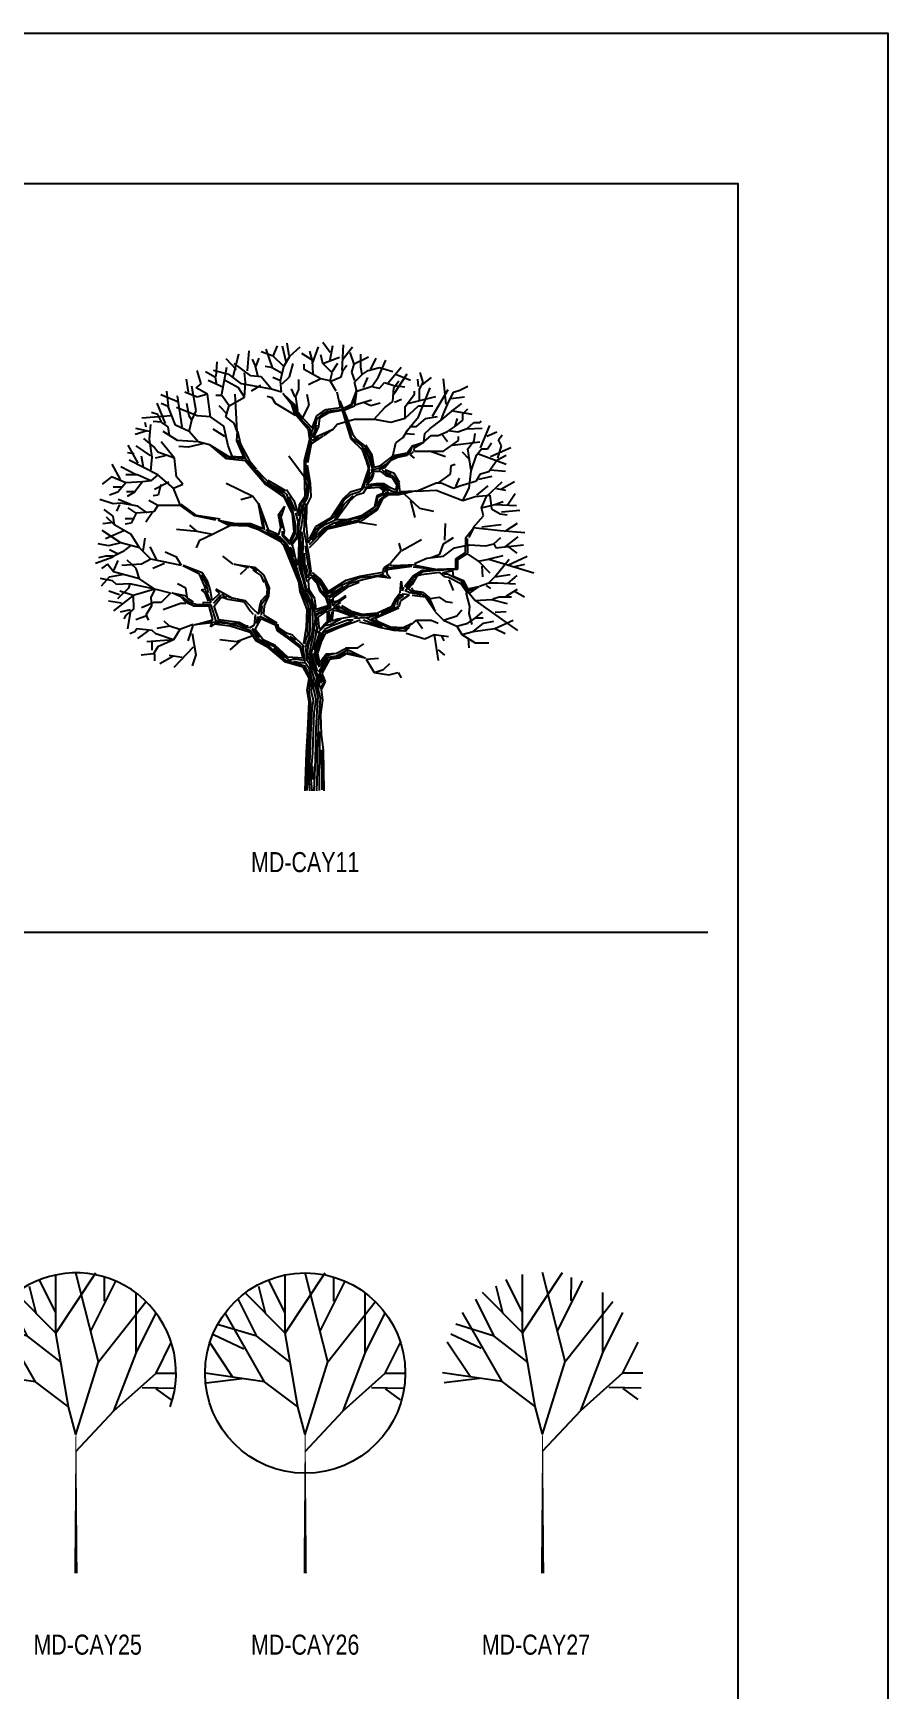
# Model space of a CAD drawing. Header units: millimetres. Extents: x 21129 to 2803301, y -510327 to 166837.
# Drawn here: x 381818 to 398892, y -130830 to -97763 of the extents above; entities that cross this region are included whole.
import ezdxf
from ezdxf.enums import TextEntityAlignment as Align

# ---------------------------------------------------------------- set-up
doc = ezdxf.new("R2010")
doc.units = ezdxf.units.MM
doc.layers.add('....01_TNT_A_DRAWING', color=7, linetype='Continuous')
doc.layers.add('....20_TNT_N_TEXT', color=9, linetype='Continuous')
doc.layers.add('....13_TNT_F_TREE', color=76, linetype='Continuous', transparency=0.5)
doc.styles.add('.TNT_A_TXT_3_NOTE', font='uromans.shx', dxfattribs={"width": 0.8})

# ---------------------------------------------------------------- blocks, each defined once
blk = doc.blocks.new('md-cay11')
for p, q in [((-160, 4347), (-181, 4468)), ((250, 4375), (177, 4477)), ((-687, 4202), (-789, 4312)), ((-718, 4132), (-661, 4361)), ((-577, 4192), (-559, 4394)), ((-498, 4251), (-527, 4308)), ((-496, 4225), (-460, 4318)), ((-319, 4339), (-440, 4382)), ((-324, 4215), (-388, 4410)), ((-319, 4339), (-276, 4444)), ((-214, 4236), (-319, 4339)), ((-190, 4284), (-228, 4440)), ((-214, 4236), (-152, 4339)), ((-152, 4339), (-49, 4432)), ((67, 4302), (-35, 4367)), ((74, 4293), (45, 4389)), ((76, 4275), (133, 4432)), ((177, 4267), (156, 4351)), ((177, 4267), (342, 4329)), ((248, 4304), (276, 4447)), ((369, 4196), (384, 4454)), ((379, 4312), (472, 4431)), ((489, 4258), (451, 4375)), ((484, 4261), (634, 4332)), ((556, 4227), (556, 4360)), ((655, 4210), (710, 4320)), ((-1039, 4062), (-1079, 4196)), ((-897, 4125), (-997, 4182)), ((-760, 4155), (-915, 4196)), ((-889, 4137), (-880, 4284)), ((-832, 3960), (-782, 4229)), ((-636, 4062), (-760, 4155)), ((-543, 4143), (-710, 4267)), ((-595, 4081), (-605, 4174)), ((-440, 4134), (-543, 4143)), ((-469, 4134), (-498, 4251)), ((-338, 4010), (-440, 4134)), ((-338, 4227), (-400, 4236)), ((-229, 4165), (-338, 4227)), ((-245, 4093), (-214, 4236)), ((-229, 4062), (-157, 4134)), ((-157, 4134), (-121, 4265)), ((-9, 4205), (-9, 4258)), ((156, 4112), (-9, 4205)), ((81, 4162), (74, 4293)), ((268, 4174), (177, 4267)), ((249, 4093), (268, 4174)), ((255, 4091), (358, 4134)), ((269, 4182), (326, 4268)), ((358, 4134), (379, 4200)), ((379, 4200), (415, 4251)), ((467, 4179), (489, 4258)), ((496, 4098), (467, 4179)), ((494, 4081), (568, 4155)), ((568, 4155), (556, 4227)), ((568, 4155), (630, 4196)), ((630, 4196), (742, 4227)), ((670, 4041), (732, 4134)), ((732, 4134), (804, 4298)), ((742, 4227), (875, 4186)), ((829, 4072), (959, 4229)), ((887, 3960), (1018, 4162)), ((894, 4164), (1051, 4100)), ((1177, 4075), (1149, 4175)), ((-1361, 3817), (-1383, 3989)), ((-1079, 3929), (-1203, 3979)), ((-1166, 3980), (-1184, 4109)), ((-1089, 3795), (-1132, 4041)), ((-1089, 4022), (-1039, 4062)), ((-977, 3960), (-1089, 4022)), ((-817, 4026), (-970, 4098)), ((-882, 4053), (-897, 4125)), ((-667, 4022), (-812, 4103)), ((-605, 3929), (-667, 4022)), ((-338, 4010), (-636, 4062)), ((-605, 3929), (-595, 4081)), ((-446, 4046), (-539, 3989)), ((-235, 3979), (-338, 4010)), ((-253, 4096), (-324, 4125)), ((-235, 3979), (-245, 4093)), ((-100, 3931), (-136, 4012)), ((-93, 3938), (-64, 4005)), ((-64, 4005), (-64, 4105)), ((156, 4112), (32, 4053)), ((249, 4093), (156, 4112)), ((311, 3991), (249, 4093)), ((352, 3827), (320, 3981)), ((461, 3859), (512, 3994)), ((512, 3994), (493, 3840)), ((516, 3991), (494, 4081)), ((516, 3991), (670, 4041)), ((584, 4025), (627, 4125)), ((677, 4034), (741, 4019)), ((741, 4019), (792, 4076)), ((792, 4076), (887, 4048)), ((875, 3886), (885, 4022)), ((885, 4022), (937, 4093)), ((887, 4048), (997, 4034)), ((1092, 3960), (1092, 3991)), ((1133, 4035), (1124, 4109)), ((1133, 3733), (1247, 4022)), ((1142, 4010), (1177, 4075)), ((1142, 3903), (1142, 4010)), ((1169, 4054), (1261, 4127)), ((1271, 3741), (1428, 4008)), ((1409, 3859), (1380, 4112)), ((1421, 3857), (1483, 3979)), ((1483, 3979), (1545, 4000)), ((1545, 4000), (1626, 4041)), ((-1396, 3668), (-1478, 3870)), ((-1266, 3880), (-1441, 3953)), ((-1368, 3836), (-1439, 3867)), ((-1296, 3650), (-1368, 3836)), ((-1079, 3743), (-1284, 3826)), ((-1230, 3633), (-1275, 3945)), ((-1160, 3743), (-1182, 3867)), ((-977, 3960), (-1079, 3929)), ((-946, 3733), (-977, 3960)), ((-831, 3948), (-893, 3948)), ((-775, 3757), (-860, 3845)), ((-760, 3845), (-831, 3948)), ((-791, 3733), (-760, 3845)), ((-760, 3845), (-605, 3929)), ((-679, 3588), (-698, 3960)), ((-331, 3924), (-381, 3938)), ((-295, 3867), (-331, 3924)), ((-96, 3748), (-295, 3867)), ((-134, 3852), (-223, 3968)), ((-223, 3968), (-109, 3859)), ((-102, 3763), (-134, 3852)), ((-89, 3776), (-127, 3866)), ((-109, 3859), (-83, 3796)), ((-74, 3798), (-93, 3938)), ((-26, 3721), (40, 3850)), ((40, 3850), (19, 3958)), ((115, 3745), (205, 3808)), ((205, 3808), (352, 3827)), ((218, 3789), (371, 3808)), ((416, 3680), (346, 3892)), ((346, 3892), (423, 3705)), ((371, 3808), (378, 3821)), ((384, 3821), (461, 3859)), ((396, 3800), (467, 3852)), ((493, 3840), (396, 3800)), ((467, 3852), (500, 3910)), ((496, 3852), (663, 3902)), ((584, 3881), (655, 3846)), ((655, 3846), (748, 3874)), ((690, 3712), (794, 3826)), ((794, 3826), (875, 3886)), ((891, 3881), (963, 3910)), ((999, 3836), (1092, 3960)), ((999, 3721), (1133, 3845)), ((999, 3721), (999, 3836)), ((1025, 3867), (1306, 3938)), ((1133, 3845), (1276, 3845)), ((1359, 3702), (1483, 3805)), ((1381, 3764), (1421, 3857)), ((1456, 3917), (1592, 3932)), ((1483, 3805), (1564, 3867)), ((1576, 3764), (1626, 3814)), ((-1340, 3743), (-1630, 3721)), ((-1588, 3630), (-1598, 3677)), ((-1556, 3511), (-1542, 3657)), ((-1471, 3757), (-1535, 3778)), ((-1433, 3681), (-1519, 3688)), ((-1433, 3678), (-1471, 3757)), ((-1368, 3633), (-1433, 3678)), ((-1160, 3588), (-1296, 3650)), ((-1132, 3702), (-1160, 3743)), ((-1160, 3588), (-1132, 3702)), ((-1132, 3702), (-1089, 3795)), ((-946, 3733), (-1079, 3743)), ((-812, 3640), (-946, 3733)), ((-769, 3444), (-812, 3640)), ((-710, 3671), (-791, 3733)), ((-679, 3588), (-710, 3671)), ((33, 3603), (-102, 3763)), ((-32, 3699), (-89, 3776)), ((-83, 3796), (-19, 3718)), ((26, 3642), (-32, 3699)), ((-19, 3718), (71, 3623)), ((51, 3616), (26, 3642)), ((71, 3623), (115, 3745)), ((71, 3596), (109, 3667)), ((77, 3527), (115, 3654)), ((109, 3667), (115, 3712)), ((115, 3712), (173, 3763)), ((135, 3636), (147, 3725)), ((147, 3725), (237, 3776)), ((173, 3763), (218, 3789)), ((237, 3776), (371, 3801)), ((268, 3600), (320, 3662)), ((320, 3662), (494, 3712)), ((371, 3801), (404, 3687)), ((404, 3687), (442, 3558)), ((467, 3520), (416, 3680)), ((423, 3705), (474, 3565)), ((494, 3712), (690, 3712)), ((690, 3712), (856, 3681)), ((856, 3681), (999, 3721)), ((1021, 3600), (1133, 3733)), ((1041, 3638), (1113, 3638)), ((1113, 3638), (1206, 3717)), ((1206, 3717), (1320, 3738)), ((1247, 3619), (1359, 3702)), ((1359, 3702), (1381, 3764)), ((1421, 3588), (1502, 3640)), ((1456, 3797), (1666, 3760)), ((1499, 3645), (1521, 3717)), ((1502, 3640), (1576, 3702)), ((1576, 3702), (1576, 3764)), ((1619, 3619), (1685, 3678)), ((1685, 3678), (1743, 3678)), ((1743, 3678), (1757, 3693)), ((1750, 3423), (1845, 3647)), ((-1579, 3595), (-1699, 3558)), ((-1554, 3588), (-1690, 3617)), ((-1511, 3435), (-1613, 3516)), ((-1528, 3330), (-1556, 3511)), ((-1306, 3320), (-1439, 3485)), ((-1275, 3497), (-1418, 3588)), ((-1354, 3547), (-1368, 3633)), ((-1070, 3485), (-1275, 3497)), ((-1070, 3485), (-1160, 3588)), ((-955, 3454), (-1070, 3485)), ((-804, 3538), (-918, 3610)), ((-684, 3494), (-677, 3591)), ((-614, 3335), (-684, 3494)), ((-677, 3591), (-646, 3462)), ((-595, 3322), (-672, 3501)), ((-7, 3302), (45, 3507)), ((26, 3386), (64, 3501)), ((45, 3507), (33, 3603)), ((51, 3565), (51, 3616)), ((64, 3501), (51, 3565)), ((64, 3545), (71, 3596)), ((64, 3469), (180, 3545)), ((71, 3501), (135, 3527)), ((84, 3520), (135, 3636)), ((269, 3603), (84, 3520)), ((186, 3545), (269, 3603)), ((442, 3558), (455, 3514)), ((455, 3514), (570, 3405)), ((570, 3443), (467, 3520)), ((474, 3565), (512, 3507)), ((512, 3507), (589, 3449)), ((875, 3342), (906, 3475)), ((906, 3475), (978, 3526)), ((978, 3526), (1021, 3600)), ((1006, 3567), (1092, 3560)), ((1069, 3443), (1184, 3482)), ((1184, 3482), (1081, 3418)), ((1185, 3485), (1195, 3569)), ((1185, 3485), (1257, 3547)), ((1195, 3569), (1247, 3619)), ((1257, 3547), (1328, 3547)), ((1328, 3547), (1421, 3588)), ((1363, 3567), (1421, 3488)), ((1381, 3392), (1533, 3497)), ((1430, 3597), (1526, 3583)), ((1473, 3452), (1743, 3483)), ((1526, 3583), (1619, 3619)), ((1533, 3497), (1533, 3538)), ((1611, 3613), (1768, 3622)), ((1626, 3413), (1688, 3497)), ((1688, 3497), (1698, 3569)), ((1813, 3540), (1915, 3585)), ((1822, 3413), (1862, 3475)), ((1931, 3504), (1967, 3554)), ((1960, 3444), (1931, 3504)), ((-1708, 3365), (-1773, 3373)), ((-1669, 3273), (-1769, 3452)), ((-1542, 3344), (-1688, 3444)), ((-1614, 3229), (-1635, 3342)), ((-1542, 3192), (-1528, 3330)), ((-1470, 3382), (-1511, 3435)), ((-1397, 3345), (-1497, 3323)), ((-1306, 3320), (-1470, 3382)), ((-1284, 3134), (-1306, 3320)), ((-1168, 3431), (-1261, 3438)), ((-1011, 3467), (-1168, 3431)), ((-786, 3315), (-953, 3456)), ((-953, 3456), (-768, 3340)), ((-786, 3335), (-857, 3392)), ((-755, 3328), (-786, 3335)), ((-601, 3296), (-786, 3315)), ((-715, 3308), (-769, 3444)), ((-768, 3340), (-614, 3335)), ((-595, 3315), (-755, 3328)), ((-646, 3462), (-556, 3296)), ((-563, 3271), (-595, 3315)), ((-9, 3134), (-164, 3342)), ((7, 3277), (26, 3386)), ((26, 3277), (64, 3469)), ((602, 3360), (570, 3443)), ((570, 3405), (609, 3296)), ((589, 3449), (647, 3367)), ((627, 3360), (589, 3418)), ((602, 3456), (665, 3353)), ((640, 3244), (602, 3360)), ((672, 3219), (627, 3360)), ((647, 3367), (672, 3219)), ((665, 3353), (685, 3233)), ((749, 3244), (832, 3309)), ((807, 3258), (858, 3309)), ((832, 3309), (883, 3347)), ((921, 3328), (852, 3296)), ((858, 3309), (903, 3340)), ((883, 3347), (1018, 3373)), ((903, 3340), (992, 3360)), ((1018, 3347), (921, 3328)), ((992, 3360), (1037, 3360)), ((1018, 3373), (1069, 3443)), ((1037, 3360), (1056, 3398)), ((1080, 3384), (1047, 3355)), ((1047, 3355), (1087, 3322)), ((1056, 3398), (1069, 3437)), ((1069, 3437), (1094, 3443)), ((1081, 3418), (1088, 3392)), ((1092, 3392), (1381, 3392)), ((1242, 3394), (1402, 3337)), ((1635, 3316), (1571, 3381)), ((1657, 3196), (1626, 3413)), ((1657, 3196), (1710, 3351)), ((1710, 3351), (1760, 3413)), ((1731, 3365), (2006, 3263)), ((1760, 3413), (1822, 3413)), ((1850, 3337), (2053, 3428)), ((1915, 3301), (2008, 3351)), ((1924, 3323), (1960, 3444)), ((-1846, 3108), (-1928, 3263)), ((-1688, 3156), (-1840, 3235)), ((-1675, 3156), (-1790, 3156)), ((-1470, 3156), (-1759, 3301)), ((-1542, 3094), (-1675, 3156)), ((-1470, 3156), (-1542, 3094)), ((-1315, 3022), (-1470, 3156)), ((-403, 3066), (-601, 3296)), ((-467, 3162), (-563, 3271)), ((-556, 3296), (-486, 3213)), ((-486, 3206), (-403, 3117)), ((-416, 3097), (-467, 3162)), ((-7, 3162), (-7, 3302)), ((0, 2944), (-7, 3162)), ((7, 3168), (7, 3277)), ((7, 3084), (7, 3168)), ((26, 3110), (20, 3251)), ((20, 3251), (51, 3072)), ((634, 3219), (563, 3015)), ((602, 3097), (640, 3175)), ((609, 3296), (634, 3219)), ((614, 3072), (653, 3181)), ((640, 3175), (640, 3244)), ((672, 3168), (653, 3124)), ((660, 3213), (672, 3168)), ((665, 3206), (749, 3226)), ((665, 3110), (685, 3162)), ((685, 3162), (678, 3193)), ((678, 3193), (749, 3193)), ((685, 3233), (749, 3244)), ((794, 3226), (736, 3206)), ((749, 3226), (807, 3258)), ((749, 3193), (807, 3149)), ((768, 3206), (814, 3162)), ((852, 3296), (794, 3226)), ((890, 3168), (800, 3206)), ((800, 3206), (819, 3175)), ((807, 3149), (870, 3130)), ((814, 3162), (870, 3149)), ((819, 3175), (858, 3168)), ((870, 3149), (909, 3104)), ((941, 3079), (890, 3168)), ((1330, 3075), (1452, 3163)), ((1452, 3163), (1459, 3249)), ((1459, 3249), (1497, 3263)), ((1638, 3022), (1657, 3196)), ((1710, 3094), (1750, 3165)), ((1736, 3111), (1867, 3142)), ((1750, 3165), (1834, 3187)), ((1834, 3187), (1915, 3301)), ((1852, 3206), (2002, 3192)), ((-1933, 3134), (-2026, 3063)), ((-1871, 2982), (-1954, 2951)), ((-1790, 3075), (-1933, 3134)), ((-1828, 3033), (-1919, 3033)), ((-1790, 3075), (-1871, 2982)), ((-1625, 3084), (-1790, 3075)), ((-1712, 2987), (-1783, 2987)), ((-1706, 2982), (-1778, 2939)), ((-1625, 3084), (-1706, 2982)), ((-1542, 3094), (-1625, 3084)), ((-1361, 3082), (-1506, 3010)), ((-1440, 3059), (-1469, 2951)), ((-1315, 3022), (-1222, 3063)), ((-1244, 2848), (-1315, 3022)), ((-1222, 3063), (-1284, 3134)), ((-524, 2939), (-789, 3070)), ((-358, 3053), (-416, 3097)), ((-403, 3117), (-352, 3066)), ((-301, 2995), (-403, 3066)), ((-192, 2995), (-370, 3097)), ((-217, 2963), (-358, 3053)), ((-352, 3066), (-217, 2988)), ((-211, 2931), (-301, 2995)), ((-217, 2988), (-185, 2963)), ((-185, 3008), (-114, 2899)), ((20, 3053), (7, 3084)), ((13, 2925), (20, 3053)), ((39, 3053), (26, 3110)), ((26, 2931), (39, 3053)), ((51, 3072), (58, 2937)), ((449, 2982), (384, 2919)), ((563, 3015), (449, 2982)), ((461, 2963), (545, 2988)), ((512, 2957), (583, 2976)), ((545, 2988), (583, 3021)), ((583, 3021), (602, 3097)), ((583, 2976), (614, 3021)), ((589, 3028), (692, 3053)), ((609, 3053), (665, 3110)), ((705, 3066), (609, 3053)), ((653, 3124), (614, 3072)), ((614, 3021), (736, 3033)), ((692, 3053), (768, 3053)), ((787, 3066), (705, 3066)), ((736, 3033), (774, 3002)), ((832, 2988), (756, 3046)), ((756, 3046), (800, 2988)), ((768, 3053), (858, 2995)), ((768, 2957), (832, 2988)), ((774, 3002), (774, 2970)), ((845, 3028), (787, 3066)), ((903, 3002), (845, 3028)), ((858, 2995), (941, 2976)), ((870, 3130), (916, 3053)), ((916, 3053), (903, 3002)), ((909, 3104), (921, 3040)), ((916, 2988), (941, 3079)), ((921, 3040), (916, 2988)), ((1108, 2995), (934, 2957)), ((941, 2988), (1108, 2995)), ((941, 2976), (1005, 2982)), ((946, 2989), (942, 3051)), ((1111, 2991), (1307, 3075)), ((1111, 2991), (1307, 3001)), ((1307, 3075), (1359, 3075)), ((1307, 3001), (1576, 2898)), ((1359, 3075), (1483, 3022)), ((1483, 3022), (1545, 3044)), ((1506, 3037), (1542, 3123)), ((1545, 3044), (1710, 3094)), ((1576, 2898), (1638, 3022)), ((1714, 2951), (1828, 3046)), ((1812, 2939), (1967, 3084)), ((1910, 3018), (2002, 3003)), ((1961, 3015), (2090, 3088)), ((-1919, 2865), (-2050, 2908)), ((-1840, 2872), (-1919, 2865)), ((-1855, 2858), (-1883, 2794)), ((-1740, 2858), (-1869, 2909)), ((-1673, 2844), (-1840, 2872)), ((-1687, 2774), (-1768, 2827)), ((-1578, 2777), (-1673, 2844)), ((-1470, 2848), (-1563, 2898)), ((-1469, 2951), (-1519, 2944)), ((-1470, 2848), (-1511, 2786)), ((-1244, 2848), (-1470, 2848)), ((-1101, 2746), (-1244, 2848)), ((-1085, 2748), (-1238, 2861)), ((-524, 2939), (-642, 2905)), ((-462, 2858), (-524, 2939)), ((-421, 2618), (-467, 2868)), ((-467, 2868), (-370, 2605)), ((-268, 2759), (-205, 2841)), ((-205, 2841), (-243, 2732)), ((-185, 2906), (-217, 2963)), ((-127, 2765), (-211, 2931)), ((-185, 2963), (-166, 2899)), ((-127, 2810), (-185, 2906)), ((-166, 2899), (-96, 2797)), ((-96, 2797), (-160, 2937)), ((-114, 2899), (-63, 2746)), ((-63, 2746), (-58, 2861)), ((-58, 2861), (0, 2944)), ((-51, 2726), (-38, 2828)), ((-45, 2868), (13, 2925)), ((-38, 2828), (-45, 2868)), ((-25, 2726), (-19, 2854)), ((-19, 2854), (26, 2931)), ((0, 2868), (-12, 2592)), ((58, 2937), (13, 2848)), ((13, 2848), (13, 2790)), ((384, 2919), (256, 2726)), ((295, 2701), (391, 2861)), ((295, 2739), (352, 2841)), ((307, 2707), (442, 2893)), ((352, 2841), (391, 2906)), ((391, 2906), (461, 2963)), ((391, 2861), (480, 2950)), ((442, 2893), (512, 2957)), ((692, 2835), (558, 2746)), ((723, 2828), (634, 2759)), ((660, 2803), (723, 2854)), ((717, 2944), (692, 2835)), ((774, 2970), (717, 2944)), ((774, 2919), (717, 2803)), ((723, 2931), (768, 2957)), ((723, 2854), (723, 2931)), ((749, 2912), (723, 2828)), ((794, 2950), (749, 2912)), ((832, 2957), (774, 2919)), ((839, 2970), (794, 2950)), ((934, 2957), (832, 2957)), ((921, 2970), (839, 2970)), ((986, 2969), (1142, 2821)), ((1051, 2896), (1096, 2730)), ((1142, 2821), (1281, 2794)), ((1576, 2898), (1698, 2939)), ((1698, 2939), (1843, 2951)), ((1760, 2827), (1812, 2939)), ((1760, 2827), (1893, 2858)), ((1781, 2746), (1760, 2827)), ((1843, 2951), (1862, 2817)), ((1862, 2817), (1946, 2765)), ((1893, 2858), (1977, 2889)), ((1893, 2858), (2110, 2848)), ((2016, 2849), (2098, 2969)), ((-1938, 2675), (-2021, 2666)), ((-1919, 2741), (-2007, 2808)), ((-1902, 2653), (-1985, 2734)), ((-1904, 2655), (-1919, 2741)), ((-1737, 2560), (-1902, 2653)), ((-1737, 2672), (-1799, 2662)), ((-1705, 2715), (-1798, 2715)), ((-1687, 2774), (-1737, 2672)), ((-1511, 2786), (-1687, 2774)), ((-1528, 2777), (-1592, 2684)), ((-1079, 2591), (-1151, 2653)), ((-893, 2703), (-1101, 2746)), ((-850, 2714), (-1085, 2748)), ((-738, 2653), (-924, 2560)), ((-761, 2650), (-870, 2701)), ((-870, 2701), (-697, 2669)), ((-761, 2663), (-793, 2681)), ((-684, 2663), (-761, 2663)), ((-570, 2643), (-761, 2650)), ((-697, 2669), (-543, 2669)), ((-550, 2650), (-684, 2663)), ((-492, 2630), (-550, 2650)), ((-543, 2669), (-421, 2618)), ((-428, 2746), (-409, 2605)), ((-243, 2630), (-268, 2759)), ((-256, 2746), (-236, 2765)), ((-230, 2618), (-256, 2746)), ((-243, 2732), (-211, 2598)), ((-96, 2663), (-127, 2810)), ((-109, 2585), (-127, 2765)), ((-96, 2777), (-70, 2681)), ((-96, 2572), (-96, 2663)), ((-70, 2681), (-76, 2643)), ((-70, 2585), (-51, 2726)), ((-38, 2637), (-25, 2726)), ((13, 2790), (7, 2681)), ((7, 2681), (26, 2483)), ((256, 2726), (102, 2637)), ((135, 2630), (237, 2701)), ((135, 2612), (205, 2663)), ((186, 2623), (289, 2675)), ((205, 2663), (295, 2701)), ((314, 2650), (211, 2623)), ((551, 2688), (224, 2612)), ((237, 2701), (295, 2739)), ((289, 2675), (397, 2701)), ((461, 2694), (295, 2663)), ((423, 2707), (307, 2707)), ((531, 2701), (314, 2650)), ((397, 2701), (531, 2726)), ((558, 2746), (423, 2707)), ((531, 2726), (660, 2803)), ((634, 2759), (531, 2701)), ((539, 2684), (713, 2655)), ((717, 2803), (551, 2688)), ((1395, 2503), (1402, 2669)), ((1679, 2631), (1781, 2746)), ((1764, 2637), (1957, 2658)), ((1946, 2765), (2017, 2755)), ((1961, 2786), (2145, 2803)), ((2007, 2601), (2121, 2672)), ((-1840, 2476), (-2026, 2600)), ((-1812, 2596), (-1993, 2517)), ((-1656, 2426), (-1737, 2560)), ((-1619, 2393), (-1597, 2522)), ((-1079, 2591), (-1284, 2610)), ((-1058, 2498), (-1089, 2426)), ((-924, 2560), (-1079, 2591)), ((-924, 2560), (-1058, 2498)), ((-467, 2605), (-570, 2643)), ((-396, 2579), (-492, 2630)), ((-249, 2489), (-467, 2605)), ((-268, 2521), (-396, 2579)), ((-339, 2567), (-390, 2605)), ((-370, 2605), (-262, 2560)), ((-249, 2534), (-339, 2567)), ((-211, 2483), (-268, 2521)), ((-262, 2560), (-243, 2630)), ((-179, 2464), (-249, 2534)), ((-211, 2445), (-249, 2489)), ((-230, 2592), (-230, 2547)), ((-230, 2547), (-154, 2464)), ((-211, 2598), (-217, 2554)), ((-217, 2554), (-154, 2489)), ((-96, 2220), (-211, 2483)), ((-154, 2489), (-109, 2585)), ((-154, 2464), (-96, 2572)), ((-89, 2528), (-140, 2458)), ((-81, 2522), (-131, 2458)), ((-76, 2579), (-89, 2528)), ((-70, 2547), (-81, 2522)), ((-76, 2643), (-76, 2579)), ((-58, 2516), (-70, 2585)), ((-60, 2485), (-70, 2547)), ((-66, 2277), (-60, 2485)), ((-58, 2445), (-58, 2516)), ((-51, 2585), (-38, 2637)), ((-38, 2438), (-51, 2585)), ((-19, 2516), (-32, 2585)), ((-25, 2285), (-19, 2516)), ((-12, 2592), (20, 2432)), ((26, 2483), (33, 2476)), ((33, 2476), (109, 2612)), ((102, 2637), (39, 2516)), ((211, 2623), (39, 2458)), ((224, 2612), (39, 2425)), ((68, 2506), (186, 2623)), ((71, 2521), (135, 2612)), ((109, 2612), (135, 2630)), ((967, 2399), (1161, 2509)), ((1380, 2467), (1480, 2531)), ((1600, 2381), (1606, 2528)), ((1606, 2528), (1684, 2630)), ((1619, 2521), (1622, 2377)), ((1684, 2630), (1634, 2531)), ((1679, 2631), (1946, 2600)), ((1884, 2467), (1955, 2529)), ((1946, 2600), (2194, 2579)), ((1998, 2436), (2126, 2536)), ((-1919, 2334), (-2094, 2271)), ((-1964, 2445), (-2066, 2467)), ((-1993, 2343), (-2064, 2328)), ((-1912, 2343), (-1993, 2343)), ((-1840, 2476), (-1964, 2445)), ((-1876, 2365), (-1955, 2408)), ((-1826, 2386), (-1912, 2343)), ((-1656, 2426), (-1840, 2476)), ((-1738, 2452), (-1826, 2386)), ((-1542, 2312), (-1656, 2426)), ((-1478, 2300), (-1549, 2438)), ((-1284, 2333), (-1399, 2383)), ((-1234, 2250), (-1284, 2333)), ((-719, 2262), (-822, 2343)), ((-63, 2086), (-211, 2445)), ((-140, 2367), (-179, 2464)), ((-109, 2336), (-147, 2438)), ((-83, 2227), (-140, 2367)), ((-120, 2435), (-135, 2459)), ((-122, 2435), (-97, 2312)), ((-58, 2374), (-58, 2445)), ((-58, 2278), (-58, 2374)), ((-38, 2233), (-38, 2438)), ((0, 2227), (-7, 2374)), ((0, 2445), (26, 2265)), ((20, 2432), (33, 2362)), ((33, 2362), (58, 2195)), ((849, 2271), (959, 2399)), ((959, 2399), (939, 2473)), ((1092, 2271), (1216, 2324)), ((1216, 2324), (1381, 2343)), ((1249, 2328), (1345, 2364)), ((1345, 2364), (1380, 2467)), ((1381, 2343), (1493, 2426)), ((1493, 2426), (1638, 2457)), ((1504, 2316), (1600, 2381)), ((1504, 2220), (1504, 2316)), ((1524, 2311), (1626, 2374)), ((1626, 2362), (1729, 2293)), ((1638, 2457), (1803, 2445)), ((1803, 2445), (1884, 2467)), ((1828, 2315), (1978, 2350)), ((1884, 2467), (1905, 2426)), ((1905, 2426), (2182, 2457)), ((2021, 2444), (2114, 2372)), ((2025, 2252), (2218, 2344)), ((-1973, 2262), (-2035, 2219)), ((-1914, 2188), (-1973, 2262)), ((-1812, 2162), (-1957, 2133)), ((-1656, 2116), (-1914, 2188)), ((-1912, 2200), (-1869, 2300)), ((-1635, 2262), (-1830, 2250)), ((-1687, 2219), (-1778, 2302)), ((-1656, 2116), (-1687, 2219)), ((-1542, 2312), (-1635, 2262)), ((-1234, 2250), (-1542, 2312)), ((-1404, 2271), (-1521, 2219)), ((-1055, 2163), (-1222, 2247)), ((-1030, 2176), (-1220, 2249)), ((-991, 2016), (-1055, 2163)), ((-991, 2080), (-1037, 2156)), ((-973, 2086), (-1030, 2176)), ((-563, 2227), (-710, 2265)), ((-710, 2265), (-505, 2233)), ((-586, 2219), (-648, 2159)), ((-479, 2195), (-543, 2233)), ((-499, 2189), (-518, 2207)), ((-505, 2233), (-416, 2156)), ((-441, 2151), (-499, 2189)), ((-409, 2080), (-441, 2151)), ((-416, 2156), (-358, 2029)), ((-110, 2308), (-72, 2252)), ((-97, 2312), (-70, 2262)), ((-51, 2073), (-96, 2220)), ((-45, 2093), (-83, 2227)), ((-70, 2262), (-66, 2277)), ((-58, 2227), (-58, 2278)), ((-25, 2125), (-58, 2227)), ((-25, 2163), (-38, 2233)), ((-12, 2220), (-25, 2285)), ((13, 2022), (-25, 2163)), ((20, 2086), (-12, 2220)), ((26, 2125), (0, 2227)), ((26, 2182), (7, 2253)), ((26, 2265), (45, 2195)), ((45, 2195), (26, 2125)), ((58, 2195), (51, 2156)), ((51, 2156), (102, 2144)), ((71, 2182), (154, 2111)), ((545, 2144), (774, 2183)), ((768, 2151), (589, 2111)), ((672, 2144), (756, 2156)), ((756, 2156), (787, 2169)), ((814, 2138), (768, 2151)), ((794, 2233), (774, 2207)), ((774, 2207), (781, 2182)), ((839, 2260), (794, 2233)), ((799, 2183), (803, 2221)), ((803, 2221), (836, 2241)), ((819, 2227), (814, 2169)), ((814, 2169), (852, 2125)), ((1062, 2242), (819, 2227)), ((820, 2210), (1065, 2242)), ((865, 2247), (839, 2260)), ((873, 2249), (1108, 2260)), ((1056, 2099), (1121, 2163)), ((1075, 2144), (1172, 2202)), ((1336, 2206), (1078, 2234)), ((1096, 2252), (1336, 2206)), ((1159, 2156), (1114, 2144)), ((1121, 2163), (1177, 2189)), ((1344, 2181), (1159, 2156)), ((1172, 2202), (1319, 2214)), ((1177, 2189), (1312, 2202)), ((1312, 2202), (1524, 2214)), ((1319, 2214), (1504, 2220)), ((1395, 2138), (1344, 2182)), ((1370, 2182), (1471, 2198)), ((1395, 2163), (1370, 2182)), ((1421, 2163), (1395, 2163)), ((1562, 2093), (1421, 2163)), ((1471, 2201), (1479, 2144)), ((1524, 2214), (1524, 2311)), ((1729, 2293), (1834, 2312)), ((1730, 2293), (1845, 2176)), ((1764, 2243), (1771, 2136)), ((1834, 2312), (2284, 2178)), ((1893, 2138), (2039, 2312)), ((1893, 2138), (2048, 2159)), ((2025, 2069), (2117, 2151)), ((2078, 2236), (2193, 2265)), ((-1926, 2097), (-2043, 2119)), ((-1957, 2133), (-2036, 2045)), ((-1855, 1957), (-1962, 1993)), ((-1883, 2059), (-1926, 2097)), ((-1752, 2066), (-1883, 2059)), ((-1766, 2023), (-1876, 1916)), ((-1718, 1952), (-1852, 1995)), ((-1752, 2066), (-1766, 2023)), ((-1501, 2014), (-1752, 2066)), ((-1501, 2014), (-1718, 1952)), ((-1501, 2014), (-1656, 2116)), ((-1501, 2014), (-1542, 1930)), ((-1346, 1973), (-1501, 2014)), ((-1191, 2023), (-1275, 2066)), ((-1177, 1933), (-1191, 2023)), ((-1037, 2009), (-991, 2016)), ((-998, 1977), (-1037, 2009)), ((-986, 1990), (-998, 2002)), ((-966, 1977), (-991, 2080)), ((-940, 1882), (-986, 1990)), ((-946, 2002), (-973, 2086)), ((-928, 1900), (-946, 2002)), ((-895, 2009), (-857, 1971)), ((-894, 2016), (-729, 1926)), ((-377, 2016), (-403, 2111)), ((-383, 1933), (-377, 2016)), ((-358, 2029), (-365, 1946)), ((-51, 1990), (-63, 2086)), ((-38, 2002), (-51, 2073)), ((20, 1811), (-51, 1990)), ((-12, 2002), (-45, 2093)), ((33, 1843), (-38, 2002)), ((13, 1977), (-25, 2125)), ((26, 1907), (-12, 2002)), ((64, 1939), (13, 2022)), ((33, 2105), (58, 2138)), ((39, 2009), (33, 2105)), ((96, 1920), (39, 2009)), ((58, 2138), (115, 2073)), ((115, 2093), (64, 2138)), ((64, 2138), (102, 2125)), ((102, 2144), (142, 2105)), ((102, 2125), (160, 2054)), ((135, 2048), (115, 2093)), ((115, 2073), (147, 1990)), ((160, 2002), (135, 2048)), ((142, 2105), (193, 2022)), ((147, 1990), (205, 1926)), ((154, 2111), (231, 1990)), ((160, 2054), (186, 2002)), ((193, 1964), (160, 2002)), ((186, 2002), (237, 1933)), ((193, 2022), (231, 1971)), ((231, 1990), (409, 2105)), ((231, 1971), (276, 1997)), ((269, 1971), (384, 2042)), ((276, 1997), (333, 2042)), ((423, 2035), (276, 1926)), ((436, 2067), (314, 1977)), ((333, 2042), (436, 2086)), ((409, 2105), (545, 2144)), ((538, 2080), (423, 2035)), ((436, 2086), (545, 2131)), ((589, 2111), (436, 2067)), ((545, 2131), (672, 2144)), ((852, 2125), (736, 2138)), ((950, 1978), (959, 2093)), ((959, 2093), (971, 1996)), ((971, 1996), (985, 2035)), ((992, 2042), (1075, 2144)), ((999, 1997), (1088, 2111)), ((1050, 1977), (999, 1997)), ((1012, 2029), (1056, 2099)), ((1069, 2060), (1030, 2016)), ((1030, 2016), (1056, 1997)), ((1056, 1997), (1088, 1977)), ((1063, 2029), (1075, 2002)), ((1114, 2144), (1069, 2060)), ((1075, 2002), (1177, 1984)), ((1433, 2131), (1395, 2138)), ((1555, 2067), (1433, 2131)), ((1435, 2107), (1478, 2000)), ((1479, 2144), (1581, 2099)), ((1619, 1977), (1555, 2067)), ((1632, 1984), (1562, 2093)), ((1581, 2099), (1632, 2002)), ((1632, 2002), (1690, 2016)), ((1639, 2022), (1735, 2042)), ((1735, 2042), (1644, 1977)), ((1741, 2045), (1834, 2076)), ((1807, 2050), (1850, 2021)), ((1834, 2076), (1893, 2138)), ((1834, 2076), (1924, 2076)), ((1924, 2076), (2101, 2066)), ((2007, 1943), (2121, 2014)), ((2090, 1994), (2190, 1939)), ((-1836, 1874), (-1966, 1894)), ((-1718, 1952), (-1914, 1799)), ((-1718, 1952), (-1716, 1813)), ((-1511, 1880), (-1635, 1828)), ((-1535, 1849), (-1592, 1756)), ((-1542, 1930), (-1535, 1849)), ((-1439, 1880), (-1511, 1880)), ((-1346, 1973), (-1439, 1880)), ((-1244, 1871), (-1418, 1809)), ((-1331, 1977), (-1202, 1951)), ((-1242, 1939), (-1331, 1977)), ((-1191, 1871), (-1244, 1871)), ((-1190, 1882), (-1242, 1939)), ((-1151, 1882), (-1228, 1939)), ((-1202, 1951), (-1171, 1920)), ((-1113, 1843), (-1190, 1882)), ((-1171, 1920), (-1120, 1888)), ((-1093, 1862), (-1151, 1882)), ((-959, 1843), (-1113, 1843)), ((-940, 1855), (-1093, 1862)), ((-1024, 1882), (-940, 1882)), ((-966, 1895), (-998, 1977)), ((-921, 1708), (-959, 1843)), ((-889, 1695), (-940, 1855)), ((-857, 1971), (-928, 1900)), ((-915, 1875), (-844, 1958)), ((-908, 1843), (-837, 1939)), ((-864, 1708), (-908, 1843)), ((-837, 1939), (-774, 1913)), ((-786, 1926), (-831, 1964)), ((-735, 1923), (-788, 1946)), ((-774, 1913), (-608, 1888)), ((-729, 1926), (-601, 1900)), ((-608, 1888), (-550, 1798)), ((-601, 1900), (-530, 1824)), ((-530, 1824), (-467, 1766)), ((-467, 1766), (-454, 1843)), ((-461, 1773), (-428, 1875)), ((-454, 1843), (-435, 1900)), ((-435, 1900), (-390, 1951)), ((-435, 1753), (-428, 1843)), ((-428, 1875), (-383, 1933)), ((-409, 1849), (-416, 1766)), ((-365, 1946), (-409, 1849)), ((51, 1907), (13, 1977)), ((58, 1855), (26, 1907)), ((39, 1779), (33, 1843)), ((77, 1811), (51, 1907)), ((51, 1708), (58, 1855)), ((96, 1804), (64, 1939)), ((109, 1811), (96, 1920)), ((102, 1766), (256, 1830)), ((231, 1849), (109, 1811)), ((160, 1811), (244, 1843)), ((231, 1900), (193, 1964)), ((205, 1926), (231, 1849)), ((244, 1843), (231, 1900)), ((237, 1933), (244, 1958)), ((314, 1977), (244, 1926)), ((244, 1926), (269, 1971)), ((256, 1830), (244, 1920)), ((256, 1913), (276, 1849)), ((276, 1926), (276, 1888)), ((276, 1888), (333, 1900)), ((276, 1849), (301, 1882)), ((301, 1849), (282, 1817)), ((301, 1882), (358, 1900)), ((352, 1882), (301, 1849)), ((301, 1824), (525, 1734)), ((307, 1843), (346, 1824)), ((333, 1900), (409, 1951)), ((340, 1837), (333, 1855)), ((442, 1779), (340, 1837)), ((358, 1900), (409, 1939)), ((461, 1792), (365, 1849)), ((934, 1824), (698, 1721)), ((858, 1837), (723, 1773)), ((883, 1830), (756, 1773)), ((896, 1907), (858, 1837)), ((903, 1895), (883, 1830)), ((883, 1817), (941, 1849)), ((947, 1971), (896, 1907)), ((941, 1946), (903, 1895)), ((921, 1855), (928, 1913)), ((928, 1913), (986, 1951)), ((979, 1964), (941, 1946)), ((941, 1849), (954, 1900)), ((954, 1900), (1043, 1958)), ((1043, 1958), (979, 1964)), ((1159, 1958), (1050, 1977)), ((1203, 1933), (1069, 1951)), ((1088, 1977), (1146, 1977)), ((1146, 1977), (1197, 1946)), ((1177, 1984), (1235, 1933)), ((1197, 1946), (1248, 1895)), ((1299, 1792), (1203, 1933)), ((1235, 1933), (1299, 1792)), ((1247, 1921), (1338, 1933)), ((1338, 1933), (1400, 1890)), ((1400, 1890), (1471, 1880)), ((1604, 1980), (1640, 1842)), ((1644, 1977), (1619, 1977)), ((1640, 1842), (1633, 1770)), ((1638, 1973), (1698, 1902)), ((1698, 1902), (1862, 1911)), ((1698, 1902), (2120, 1603)), ((1862, 1911), (2017, 1871)), ((1874, 1916), (1938, 1937)), ((1938, 1937), (2062, 1937)), ((-1748, 1807), (-1848, 1785)), ((-1790, 1756), (-1812, 1718)), ((-1716, 1813), (-1790, 1756)), ((-1744, 1802), (-1773, 1617)), ((-1576, 1750), (-1690, 1707)), ((-1592, 1756), (-1564, 1704)), ((-1356, 1644), (-1408, 1694)), ((-1120, 1663), (-1253, 1613)), ((-1120, 1663), (-1172, 1499)), ((-1106, 1657), (-921, 1708)), ((-928, 1677), (-1106, 1657)), ((-889, 1677), (-973, 1690)), ((-946, 1639), (-928, 1677)), ((-908, 1664), (-946, 1639)), ((-748, 1644), (-908, 1664)), ((-902, 1702), (-735, 1670)), ((-780, 1670), (-889, 1677)), ((-812, 1702), (-864, 1708)), ((-659, 1683), (-812, 1702)), ((-677, 1644), (-780, 1670)), ((-735, 1670), (-672, 1670)), ((-672, 1670), (-595, 1639)), ((-588, 1644), (-659, 1683)), ((-550, 1798), (-518, 1766)), ((-550, 1632), (-505, 1657)), ((-505, 1657), (-499, 1721)), ((-499, 1721), (-497, 1762)), ((-499, 1612), (-441, 1721)), ((-486, 1670), (-473, 1746)), ((-454, 1741), (-486, 1670)), ((-409, 1721), (-454, 1741)), ((-441, 1721), (-301, 1657)), ((-281, 1676), (-413, 1753)), ((-288, 1670), (-409, 1721)), ((-301, 1657), (-281, 1599)), ((-281, 1612), (-288, 1670)), ((-262, 1619), (-274, 1664)), ((13, 1639), (20, 1811)), ((26, 1657), (39, 1779)), ((26, 1561), (26, 1657)), ((51, 1606), (51, 1708)), ((77, 1651), (77, 1811)), ((84, 1548), (102, 1721)), ((102, 1721), (96, 1804)), ((109, 1792), (160, 1811)), ((109, 1746), (142, 1773)), ((122, 1574), (109, 1746)), ((231, 1683), (122, 1574)), ((129, 1734), (218, 1798)), ((142, 1612), (129, 1734)), ((142, 1773), (193, 1786)), ((218, 1690), (142, 1612)), ((186, 1587), (461, 1695)), ((249, 1657), (211, 1651)), ((218, 1798), (218, 1690)), ((282, 1817), (231, 1792)), ((231, 1792), (231, 1683)), ((249, 1683), (244, 1786)), ((269, 1792), (249, 1683)), ((358, 1715), (249, 1657)), ((269, 1695), (282, 1804)), ((327, 1715), (269, 1695)), ((269, 1651), (423, 1708)), ((282, 1804), (327, 1798)), ((327, 1798), (480, 1741)), ((480, 1741), (327, 1715)), ((549, 1705), (346, 1632)), ((423, 1708), (480, 1708)), ((570, 1746), (442, 1779)), ((570, 1760), (461, 1792)), ((602, 1728), (487, 1721)), ((543, 1687), (647, 1664)), ((723, 1773), (570, 1760)), ((736, 1766), (570, 1746)), ((583, 1708), (678, 1670)), ((609, 1728), (736, 1766)), ((768, 1639), (609, 1728)), ((647, 1664), (756, 1632)), ((660, 1715), (883, 1817)), ((839, 1626), (660, 1715)), ((678, 1670), (768, 1639)), ((698, 1721), (730, 1690)), ((730, 1690), (852, 1639)), ((979, 1632), (1063, 1670)), ((1063, 1670), (999, 1587)), ((1061, 1663), (1111, 1706)), ((1111, 1706), (1173, 1623)), ((1111, 1706), (1257, 1706)), ((1257, 1706), (1328, 1675)), ((1297, 1787), (1381, 1706)), ((1381, 1706), (1514, 1747)), ((1381, 1706), (1514, 1644)), ((1514, 1747), (1564, 1809)), ((1514, 1644), (1626, 1675)), ((1626, 1675), (1698, 1725)), ((1633, 1770), (1664, 1661)), ((1679, 1592), (1781, 1675)), ((1692, 1728), (1778, 1728)), ((1698, 1725), (1772, 1787)), ((1781, 1675), (1884, 1694)), ((1893, 1623), (2079, 1706)), ((1896, 1784), (2006, 1792)), ((-1702, 1589), (-1752, 1568)), ((-1680, 1618), (-1702, 1589)), ((-1528, 1603), (-1680, 1618)), ((-1569, 1599), (-1676, 1521)), ((-1315, 1510), (-1582, 1489)), ((-1492, 1568), (-1528, 1603)), ((-1315, 1510), (-1492, 1568)), ((-1356, 1644), (-1480, 1623)), ((-1315, 1510), (-1471, 1437)), ((-1253, 1613), (-1356, 1644)), ((-1253, 1613), (-1315, 1510)), ((-1129, 1572), (-1092, 1360)), ((-687, 1489), (-852, 1507)), ((-650, 1497), (-752, 1407)), ((-550, 1581), (-748, 1644)), ((-532, 1544), (-687, 1489)), ((-543, 1599), (-677, 1644)), ((-595, 1639), (-550, 1632)), ((-570, 1644), (-588, 1644)), ((-492, 1497), (-550, 1581)), ((-505, 1530), (-543, 1599)), ((-505, 1606), (-530, 1619)), ((-530, 1619), (-486, 1530)), ((-461, 1530), (-505, 1599)), ((-461, 1490), (-505, 1530)), ((-421, 1510), (-499, 1612)), ((-365, 1427), (-492, 1497)), ((-486, 1530), (-428, 1497)), ((-358, 1446), (-461, 1490)), ((-428, 1497), (-314, 1446)), ((-301, 1452), (-421, 1510)), ((-223, 1581), (-281, 1612)), ((-281, 1599), (-179, 1530)), ((-185, 1574), (-262, 1626)), ((-114, 1497), (-223, 1581)), ((-127, 1555), (-185, 1574)), ((-179, 1530), (-51, 1427)), ((-154, 1542), (-96, 1510)), ((-7, 1439), (-127, 1555)), ((-51, 1452), (-114, 1497)), ((-12, 1472), (13, 1639)), ((-7, 1465), (26, 1561)), ((7, 1439), (39, 1517)), ((33, 1459), (71, 1561)), ((39, 1517), (51, 1606)), ((58, 1446), (84, 1548)), ((64, 1376), (109, 1561)), ((71, 1561), (77, 1651)), ((147, 1587), (84, 1408)), ((96, 1388), (154, 1555)), ((109, 1561), (109, 1612)), ((109, 1383), (186, 1587)), ((160, 1490), (122, 1376)), ((154, 1555), (198, 1619)), ((198, 1568), (160, 1490)), ((198, 1619), (269, 1651)), ((346, 1632), (198, 1568)), ((756, 1632), (883, 1606)), ((928, 1612), (839, 1626)), ((852, 1639), (979, 1632)), ((883, 1606), (985, 1599)), ((1037, 1632), (928, 1612)), ((985, 1599), (1037, 1632)), ((1010, 1575), (1195, 1520)), ((1195, 1520), (1288, 1561)), ((1288, 1561), (1328, 1303)), ((1288, 1561), (1431, 1541)), ((1363, 1549), (1385, 1499)), ((1514, 1644), (1564, 1561)), ((1564, 1561), (1679, 1592)), ((1564, 1561), (1698, 1479)), ((1628, 1521), (1635, 1428)), ((1679, 1592), (1893, 1623)), ((1893, 1623), (1998, 1572)), ((-1514, 1370), (-1638, 1355)), ((-1533, 1485), (-1533, 1406)), ((-1471, 1437), (-1514, 1370)), ((-1504, 1370), (-1504, 1299)), ((-1322, 1342), (-1451, 1268)), ((-1229, 1332), (-1359, 1352)), ((-1119, 1434), (-1312, 1232)), ((-1092, 1360), (-1129, 1250)), ((-198, 1286), (-365, 1427)), ((-281, 1369), (-358, 1446)), ((-314, 1446), (-205, 1343)), ((-205, 1325), (-314, 1421)), ((-172, 1337), (-301, 1452)), ((-185, 1299), (-281, 1369)), ((-205, 1343), (-160, 1305)), ((-25, 1325), (-172, 1337)), ((-25, 1383), (-51, 1452)), ((-51, 1427), (-25, 1325)), ((0, 1292), (-25, 1452)), ((-7, 1305), (-25, 1383)), ((20, 1299), (7, 1439)), ((26, 1408), (33, 1459)), ((26, 1350), (26, 1408)), ((51, 1299), (26, 1350)), ((45, 1363), (58, 1446)), ((71, 1292), (45, 1363)), ((122, 1196), (64, 1376)), ((84, 1376), (122, 1254)), ((142, 1234), (96, 1388)), ((147, 1247), (109, 1383)), ((122, 1376), (142, 1280)), ((135, 1190), (231, 1337)), ((142, 1280), (211, 1369)), ((218, 1350), (147, 1247)), ((211, 1369), (314, 1376)), ((211, 1274), (256, 1331)), ((289, 1369), (218, 1350)), ((231, 1337), (314, 1350)), ((340, 1325), (244, 1312)), ((256, 1331), (314, 1331)), ((314, 1376), (404, 1421)), ((314, 1350), (409, 1401)), ((314, 1331), (404, 1376)), ((409, 1369), (340, 1325)), ((404, 1427), (525, 1427)), ((404, 1421), (602, 1325)), ((404, 1376), (449, 1376)), ((409, 1401), (429, 1388)), ((602, 1325), (409, 1369)), ((449, 1376), (576, 1337)), ((525, 1427), (587, 1468)), ((609, 1315), (732, 1324)), ((1328, 1408), (1390, 1355)), ((1698, 1479), (1834, 1479)), ((-19, 1234), (-198, 1286)), ((-70, 1267), (-185, 1299)), ((-160, 1305), (-109, 1318)), ((-51, 1280), (-114, 1292)), ((-109, 1318), (-7, 1305)), ((0, 1247), (-70, 1267)), ((0, 1280), (-51, 1280)), ((39, 1127), (-19, 1234)), ((39, 1222), (0, 1280)), ((51, 1139), (0, 1247)), ((45, 1267), (20, 1299)), ((71, 1107), (39, 1222)), ((90, 1127), (45, 1267)), ((115, 1139), (51, 1299)), ((129, 1145), (71, 1292)), ((142, 1113), (142, 1165)), ((142, 1165), (160, 1087)), ((147, 1178), (211, 1274)), ((186, 1081), (147, 1178)), ((244, 1312), (167, 1171)), ((167, 1171), (198, 1094)), ((609, 1315), (690, 1181)), ((690, 1181), (783, 1212)), ((690, 1181), (835, 1160)), ((783, 1212), (845, 1272)), ((835, 1160), (928, 1181)), ((928, 1181), (959, 1129)), ((20, 1005), (39, 1127)), ((39, 889), (20, 1005)), ((39, 985), (51, 1087)), ((51, 1087), (51, 1139)), ((64, 985), (71, 1107)), ((84, 1030), (90, 1127)), ((109, 909), (84, 1030)), ((102, 1049), (115, 1139)), ((129, 934), (102, 1049)), ((122, 1049), (129, 1145)), ((154, 927), (122, 1049)), ((142, 1036), (142, 1113)), ((147, 1024), (186, 1081)), ((160, 1087), (154, 1075)), ((198, 1094), (160, 1011)), ((160, 1011), (173, 909)), ((26, 608), (39, 889)), ((58, 882), (39, 985)), ((51, 780), (58, 882)), ((84, 902), (64, 985)), ((71, 819), (84, 902)), ((90, 780), (109, 909)), ((109, 620), (122, 857)), ((122, 857), (129, 934)), ((135, 691), (154, 927)), ((173, 909), (154, 762)), ((45, 588), (51, 729)), ((51, 729), (51, 780)), ((58, 563), (71, 819)), ((84, 595), (90, 780)), ((122, 403), (135, 691)), ((154, 762), (160, 563)), ((13, 383), (26, 608)), ((33, 466), (45, 588)), ((45, 268), (58, 563)), ((77, 377), (84, 595)), ((102, 313), (109, 620)), ((147, 397), (147, 595)), ((160, 563), (180, 410)), ((0, 0), (13, 383)), ((26, 223), (33, 466)), ((58, 147), (77, 377)), ((122, 198), (122, 403)), ((142, 127), (147, 397)), ((160, 410), (167, 159)), ((180, 410), (186, 0)), ((20, 5), (26, 223)), ((39, 102), (45, 268)), ((77, 114), (77, 243)), ((96, 154), (102, 313)), ((115, 0), (122, 198)), ((45, 0), (39, 102)), ((71, 0), (58, 147)), ((90, 0), (96, 154)), ((142, 5), (142, 127)), ((167, 159), (167, 12))]:
    blk.add_line(p, q)
blk = doc.blocks.new('md-cay27')
at = {"color": 0, "linetype": 'ByBlock'}
for p, q in [((-197, 2403), (203, 3003)), ((-197, 2403), (-197, 2983)), ((229, 2115), (3, 3003)), ((-463, 2870), (-397, 2603)), ((-197, 2603), (-362, 2934)), ((153, 2420), (403, 2920)), ((287, 2953), (286, 2722)), ((-480, 2370), (-663, 2737)), ((-197, 2403), (-597, 2803)), ((229, 2115), (703, 2713)), ((603, 2203), (603, 2803)), ((-480, 2370), (-863, 2487)), ((-401, 1915), (-797, 2603)), ((603, 2203), (803, 2603)), ((-609, 2244), (-913, 2387)), ((-155, 2117), (-480, 2370)), ((-71, 1665), (-197, 2403)), ((-722, 1966), (-949, 2308)), ((384, 1627), (603, 2203)), ((803, 2003), (956, 2308)), ((-401, 1915), (-997, 2003)), ((3, 1389), (229, 2115)), ((384, 1627), (803, 2003)), ((803, 2003), (1003, 2003)), ((-628, 1947), (-980, 1903)), ((-71, 1665), (-401, 1915)), ((665, 1859), (987, 1853)), ((803, 1846), (953, 1737)), ((3, 1389), (-71, 1665)), ((3, 1220), (384, 1627))]:
    blk.add_line(p, q, dxfattribs=at)
blk.add_lwpolyline([(3, 3, 33.3, 8.33, 0), (3, 1389, 8.33, 8.33, 0)], format="xyseb", dxfattribs=at)
blk = doc.blocks.new('md-cay26')
at = {"color": 0, "linetype": 'ByBlock'}
for p, q in [((-200, 2400), (200, 3000)), ((-200, 2400), (-200, 2980)), ((225, 2112), (0, 3000)), ((-467, 2867), (-400, 2600)), ((-200, 2600), (-365, 2931)), ((150, 2417), (400, 2917)), ((283, 2950), (283, 2719)), ((-483, 2367), (-667, 2733)), ((-200, 2400), (-600, 2800)), ((225, 2112), (699, 2710)), ((600, 2200), (600, 2800)), ((-483, 2367), (-867, 2483)), ((-405, 1912), (-800, 2600)), ((600, 2200), (800, 2600)), ((-612, 2240), (-917, 2383)), ((-159, 2114), (-483, 2367)), ((-74, 1662), (-200, 2400)), ((-726, 1963), (-952, 2305)), ((380, 1623), (600, 2200)), ((800, 2000), (952, 2305)), ((-405, 1912), (-1000, 2000)), ((0, 1386), (225, 2112)), ((380, 1623), (800, 2000)), ((800, 2000), (1000, 2000)), ((-632, 1944), (-984, 1900)), ((-74, 1662), (-405, 1912)), ((661, 1856), (983, 1850)), ((799, 1843), (950, 1733)), ((0, 1386), (-74, 1662)), ((0, 1217), (380, 1623))]:
    blk.add_line(p, q, dxfattribs=at)
blk.add_lwpolyline([(0, 0, 33.3, 8.33, 0), (0, 1386, 8.33, 8.33, 0)], format="xyseb", dxfattribs=at)
blk.add_circle((0, 2000), 1000, dxfattribs=at)
blk = doc.blocks.new('md-cay25')
at = {"color": 0, "linetype": 'ByBlock'}
for p, q in [((-200, 2400), (200, 3000)), ((-200, 2400), (-200, 2980)), ((225, 2112), (0, 3000)), ((-467, 2867), (-400, 2600)), ((-200, 2600), (-365, 2931)), ((150, 2417), (400, 2917)), ((283, 2950), (283, 2719)), ((-483, 2367), (-667, 2733)), ((-200, 2400), (-600, 2800)), ((225, 2112), (699, 2710)), ((600, 2200), (600, 2800)), ((-483, 2367), (-867, 2483)), ((-405, 1912), (-800, 2600)), ((600, 2200), (800, 2600)), ((-612, 2240), (-917, 2383)), ((-159, 2114), (-483, 2367)), ((-74, 1662), (-200, 2400)), ((-726, 1963), (-952, 2305)), ((380, 1623), (600, 2200)), ((800, 2000), (952, 2305)), ((-405, 1912), (-1000, 2000)), ((0, 1386), (225, 2112)), ((380, 1623), (800, 2000)), ((800, 2000), (1000, 2000)), ((-632, 1944), (-984, 1900)), ((-74, 1662), (-405, 1912)), ((661, 1856), (983, 1850)), ((799, 1843), (950, 1733)), ((0, 1386), (-74, 1662)), ((0, 1217), (380, 1623))]:
    blk.add_line(p, q, dxfattribs=at)
blk.add_lwpolyline([(0, 0, 33.3, 8.33, 0), (0, 1386, 8.33, 8.33, 0)], format="xyseb", dxfattribs=at)
blk.add_arc((0, 2000), 1000, 340.2276, 194.9719, dxfattribs=at)
blk = doc.blocks.new('.TNT_KHUNG LAYOUT_2')
at = {"color": 250}
blk.add_lwpolyline([(0, 327), (450, 327), (450, 0), (0, 0)], close=True, dxfattribs=at)
at = {"color": 14}
blk.add_lwpolyline([(15, 312), (435, 312), (435, 15), (15, 15)], close=True, dxfattribs=at)

msp = doc.modelspace()

# ---------------------------------------------------------------- linework, layer by layer
at = {"layer": '....13_TNT_F_TREE'}
msp.add_line((314892.4, -115709), (395292.4, -115709), dxfattribs=at)

# ---------------------------------------------------------------- block references
at = {"layer": '....01_TNT_A_DRAWING', "xscale": 200, "yscale": 200, "zscale": 200}
msp.add_blockref('.TNT_KHUNG LAYOUT_2', (308892.4, -163162.9), dxfattribs=at)
at = {"layer": '....13_TNT_F_TREE', "xscale": 2, "yscale": 2, "zscale": 2}
for name, p in [('md-cay11', (387252.4, -112889)), ('md-cay25', (382673.2, -128507.5)), ('md-cay26', (387252.4, -128507.5)), ('md-cay27', (391989, -128507.5))]:
    msp.add_blockref(name, p, dxfattribs=at)

# ---------------------------------------------------------------- texts
at = {"layer": '....20_TNT_N_TEXT', "style": '.TNT_A_TXT_3_NOTE', "width": 0.8}
for s, p in [('MD-CAY11', (387252.4, -114509)), ('MD-CAY25', (382907.6, -130127.5)), ('MD-CAY26', (387252.4, -130127.5)), ('MD-CAY27', (391862.5, -130127.5))]:
    msp.add_text(s, height=400, dxfattribs=at).set_placement(p, align=Align.CENTER)

doc.saveas('drawing.dxf')
